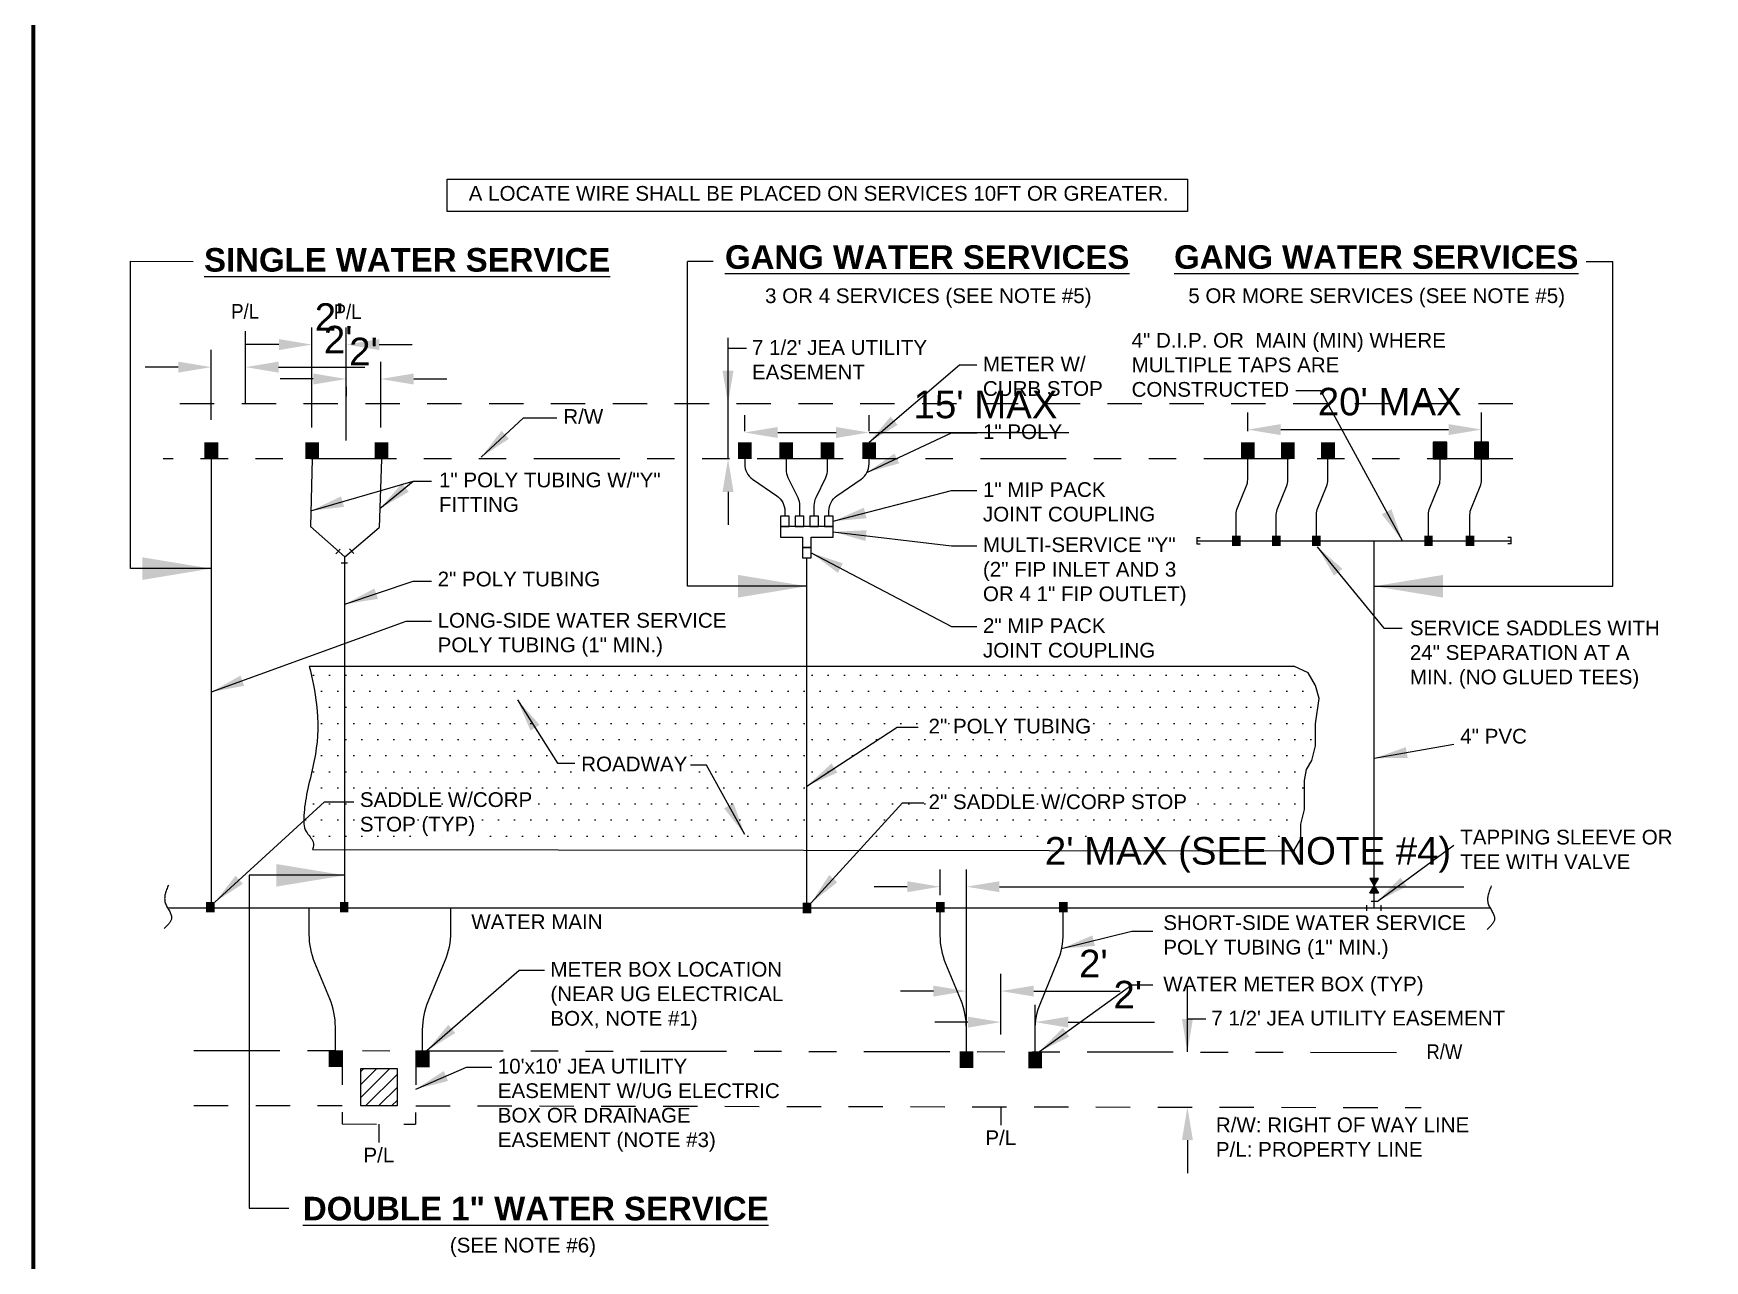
# Paper-space layout 'WS DET' of a CAD drawing. Header units: feet, sheet in inches. Extents: x -12.2 to 22.7, y -7.4 to 15.4.
# Drawn here: x -10.88 to -4.8, y -2.14 to 2.32 of the extents above; entities that cross this region are included whole.
import ezdxf
from ezdxf.enums import TextEntityAlignment as Align

# ---------------------------------------------------------------- set-up
doc = ezdxf.new("R2010")
doc.units = ezdxf.units.FT
doc.header["$MEASUREMENT"] = 0
for name, pattern in [('DASHDOT', [1, 0.5, -0.25, 0, -0.25]), ('DASHED2', [0.375, 0.25, -0.125]), ('PHANTOM2', [1.25, 0.625, -0.125, 0.125, -0.125, 0.125, -0.125])]:
    doc.linetypes.add(name, pattern=pattern)
doc.layers.add('Border', color=118, linetype='Continuous', lineweight=70)
for name, color, linetype in [('DT-1', 1, 'Continuous'), ('DT-2', 2, 'Continuous'), ('DT-3', 3, 'Continuous'), ('DT-4', 4, 'Continuous'), ('DT-HATCH', 251, 'Continuous'), ('DT-TEXT', 2, 'Continuous'), ('TBLK', 7, 'Continuous')]:
    doc.layers.add(name, color=color, linetype=linetype)
doc.styles.add('1L100', font='arial.ttf', dxfattribs={"height": 0.1})
doc.styles.add('ROMANS', font='ROMANS.shx', dxfattribs={"height": 6})
doc.dimstyles.new('JEA1', dxfattribs={"dimtxt": 0.1, "dimasz": 0.12, "dimexe": 0.0625, "dimexo": 0.0625, "dimgap": 0.05, "dimtad": 1, "dimdec": 1, "dimlfac": 3, "dimdsep": 46, "dimtxsty": '1L100', "dimcen": 0.09, "dimclrd": 256, "dimclre": 256, "dimclrt": 256, "dimadec": 0, "dimazin": 0, "dimtfac": 1, "dimtdec": 1, "dimtofl": 0, "dimtmove": 0, "dimatfit": 3, "dimfxl": 1, "dimtolj": 1, "dimtzin": 0, "dimlwd": -1, "dimlwe": -1, "dimarcsym": 0})

# ---------------------------------------------------------------- blocks, each defined once
blk = doc.blocks.new('A$Ca8f96253')
at = {"layer": 'Border'}
blk.add_lwpolyline([(32.8026, 11.2123), (32.8026, -11.2123, -0.414214), (32.6047, -11.4103), (1.4979, -11.4103, -0.414214), (1.3, -11.2123), (1.3, 11.2123, -0.414214), (1.4979, 11.4103), (32.6047, 11.4103, -0.414214)], format="xyb", close=True, dxfattribs=at)
blk = doc.blocks.new('ftgvlv2')
for points in [[(0, 0), (-0.05, 0.029), (-0.05, -0.029)], [(0, 0), (0.05, 0.029), (0.05, -0.029)]]:
    blk.add_hatch(color=256).paths.add_polyline_path(points)
for points in [[(0, 0), (-0.05, 0.029), (-0.05, -0.029)], [(0, 0), (0.05, 0.029), (0.05, -0.029)]]:
    blk.add_lwpolyline(points, close=True)
at = {"flags": 11}
blk.add_attdef('FTGVLV2', text='', height=0.025, dxfattribs=at).set_placement((0, 0.031), align=Align.MIDDLE)
blk.add_attdef('FTGVLV2SZ', text='', height=0.025).set_placement((0, -0.056), align=Align.MIDDLE)
blk = doc.blocks.new('ftgcap')
for p, q in [((0, 0.044), (0.044, 0.044)), ((0, 0.044), (0, -0.044)), ((0, -0.044), (0.044, -0.044))]:
    blk.add_line(p, q)
at = {"flags": 11}
blk.add_attdef('FTGCAP', text='', height=0.025, dxfattribs=at).set_placement((0, 0.031), align=Align.MIDDLE)
blk.add_attdef('FTGCAPSZ', text='', height=0.025).set_placement((0, -0.028), align=Align.MIDDLE)
blk = doc.blocks.new('*D112')
at = {"layer": 'Defpoints', "color": 0, "transparency": 16777216}
for p in [(-9.7387, 1.1902), (-9.8639, 0.8265), (-9.7387, 0.7785)]:
    blk.add_point(p, dxfattribs=at)
at = {"layer": 'DT-TEXT', "transparency": 16777216}
for p, q in [((-9.8639, 0.889), (-9.8639, 1.2527)), ((-9.7387, 0.841), (-9.7387, 1.2527)), ((-9.9839, 1.1902), (-10.1039, 1.1902)), ((-9.6187, 1.1902), (-9.4987, 1.1902))]:
    blk.add_line(p, q, dxfattribs=at)
for points in [[(-9.9839, 1.2102), (-9.9839, 1.1702), (-9.8639, 1.1902)], [(-9.6187, 1.2102), (-9.6187, 1.1702), (-9.7387, 1.1902)]]:
    blk.add_solid(points, dxfattribs=at)
at = {"layer": 'DT-TEXT', "transparency": 16777216, "insert": (-9.8013, 1.2904), "char_height": 0.1, "attachment_point": 5, "style": '1L100'}
blk.add_mtext("\\A1;2'", dxfattribs=at)
blk = doc.blocks.new('*D113')
at = {"layer": 'Defpoints', "color": 0, "transparency": 16777216}
for p in [(-9.7387, 1.0989), (-9.6135, 1.065), (-9.6135, 0.8256)]:
    blk.add_point(p, dxfattribs=at)
at = {"layer": 'DT-TEXT', "transparency": 16777216}
for p, q in [((-9.6135, 0.8881), (-9.6135, 1.1275)), ((-9.8587, 1.065), (-9.9787, 1.065)), ((-9.7387, 1.0364), (-9.7387, 1.0025)), ((-9.4935, 1.065), (-9.3735, 1.065))]:
    blk.add_line(p, q, dxfattribs=at)
for points in [[(-9.8587, 1.085), (-9.8587, 1.045), (-9.7387, 1.065)], [(-9.4935, 1.085), (-9.4935, 1.045), (-9.6135, 1.065)]]:
    blk.add_solid(points, dxfattribs=at)
at = {"layer": 'DT-TEXT', "transparency": 16777216, "insert": (-9.6761, 1.1652), "char_height": 0.1, "attachment_point": 5, "style": '1L100'}
blk.add_mtext("\\A1;2'", dxfattribs=at)
blk = doc.blocks.new('*D114')
at = {"layer": 'Defpoints', "color": 0, "transparency": 16777216}
for p in [(-10.1051, 1.1081), (-10.1051, 1.1079), (-10.2303, 0.8534)]:
    blk.add_point(p, dxfattribs=at)
at = {"layer": 'DT-TEXT', "transparency": 16777216}
for p, q in [((-10.2303, 0.9159), (-10.2303, 1.1706)), ((-10.1051, 1.1704), (-10.1051, 1.1706)), ((-10.3503, 1.1081), (-10.4703, 1.1081)), ((-9.9851, 1.1081), (-9.6713, 1.1081))]:
    blk.add_line(p, q, dxfattribs=at)
for points in [[(-10.3503, 1.1281), (-10.3503, 1.0881), (-10.2303, 1.1081)], [(-9.9851, 1.1281), (-9.9851, 1.0881), (-10.1051, 1.1081)]]:
    blk.add_solid(points, dxfattribs=at)
at = {"layer": 'DT-TEXT', "transparency": 16777216, "insert": (-9.7682, 1.2083), "char_height": 0.1, "attachment_point": 5, "style": '1L100'}
blk.add_mtext("\\A1;2'", dxfattribs=at)
blk = doc.blocks.new('*D115')
at = {"layer": 'Defpoints', "color": 0, "transparency": 16777216}
for p in [(-8.3499, 0.9752), (-8.3499, 0.9752), (-8.3499, 0.7745)]:
    blk.add_point(p, dxfattribs=at)
at = {"layer": 'DT-TEXT', "transparency": 16777216}
for p, q in [((-8.3499, 1.0952), (-8.3499, 1.2152)), ((-8.3499, 0.6545), (-8.3499, 0.5345))]:
    blk.add_line(p, q, dxfattribs=at)
for points in [[(-8.3699, 1.0952), (-8.3299, 1.0952), (-8.3499, 0.9752)], [(-8.3699, 0.6545), (-8.3299, 0.6545), (-8.3499, 0.7745)]]:
    blk.add_solid(points, dxfattribs=at)
blk = doc.blocks.new('*D116')
at = {"layer": 'Defpoints', "color": 0, "transparency": 16777216}
for p in [(-7.8369, 0.8705), (-8.2892, 0.8128), (-7.8369, 0.8128)]:
    blk.add_point(p, dxfattribs=at)
at = {"layer": 'DT-TEXT', "transparency": 16777216}
for p, q in [((-8.2892, 0.8753), (-8.2892, 0.933)), ((-7.8369, 0.8753), (-7.8369, 0.933)), ((-8.1692, 0.8705), (-7.9569, 0.8705)), ((-7.8369, 0.8705), (-7.1094, 0.8705))]:
    blk.add_line(p, q, dxfattribs=at)
for points in [[(-8.1692, 0.8905), (-8.1692, 0.8505), (-8.2892, 0.8705)], [(-7.9569, 0.8905), (-7.9569, 0.8505), (-7.8369, 0.8705)]]:
    blk.add_solid(points, dxfattribs=at)
at = {"layer": 'DT-TEXT', "transparency": 16777216, "insert": (-7.4131, 0.9716), "char_height": 0.1, "attachment_point": 5, "style": '1L100'}
blk.add_mtext("\\A1;15' MAX", dxfattribs=at)
blk = doc.blocks.new('*D117')
at = {"layer": 'Defpoints', "color": 0, "transparency": 16777216}
for p in [(-7.3573, -1.1611), (-7.4826, -1.3802), (-7.3573, -1.3815)]:
    blk.add_point(p, dxfattribs=at)
at = {"layer": 'DT-TEXT', "transparency": 16777216}
for p, q in [((-7.4826, -1.3177), (-7.4826, -1.0986)), ((-7.3573, -1.319), (-7.3573, -1.0986)), ((-7.6026, -1.1611), (-7.7226, -1.1611)), ((-7.2373, -1.1611), (-6.9236, -1.1611))]:
    blk.add_line(p, q, dxfattribs=at)
for points in [[(-7.6026, -1.1411), (-7.6026, -1.1811), (-7.4826, -1.1611)], [(-7.2373, -1.1411), (-7.2373, -1.1811), (-7.3573, -1.1611)]]:
    blk.add_solid(points, dxfattribs=at)
at = {"layer": 'DT-TEXT', "transparency": 16777216, "insert": (-7.0205, -1.0608), "char_height": 0.1, "attachment_point": 5, "style": '1L100'}
blk.add_mtext("\\A1;2'", dxfattribs=at)
blk = doc.blocks.new('*D118')
at = {"layer": 'Defpoints', "color": 0, "transparency": 16777216}
for p in [(-7.2321, -1.274), (-7.3573, -1.3802), (-7.2321, -1.3815)]:
    blk.add_point(p, dxfattribs=at)
at = {"layer": 'DT-TEXT', "transparency": 16777216}
for p, q in [((-7.3573, -1.3177), (-7.3573, -1.2115)), ((-7.2321, -1.319), (-7.2321, -1.2115)), ((-7.4773, -1.274), (-7.5973, -1.274)), ((-7.1121, -1.274), (-6.7984, -1.274))]:
    blk.add_line(p, q, dxfattribs=at)
for points in [[(-7.4773, -1.254), (-7.4773, -1.294), (-7.3573, -1.274)], [(-7.1121, -1.254), (-7.1121, -1.294), (-7.2321, -1.274)]]:
    blk.add_solid(points, dxfattribs=at)
at = {"layer": 'DT-TEXT', "transparency": 16777216, "insert": (-6.8953, -1.1738), "char_height": 0.1, "attachment_point": 5, "style": '1L100'}
blk.add_mtext("\\A1;2'", dxfattribs=at)
blk = doc.blocks.new('*D119')
at = {"layer": 'Defpoints', "color": 0, "transparency": 16777216}
for p in [(-7.4826, -0.7814), (-7.5777, -0.8748), (-7.4826, -1.1611)]:
    blk.add_point(p, dxfattribs=at)
at = {"layer": 'DT-TEXT', "transparency": 16777216}
for p, q in [((-7.5777, -0.8123), (-7.5777, -0.7189)), ((-7.4826, -1.0986), (-7.4826, -0.7189)), ((-7.6977, -0.7814), (-7.8177, -0.7814)), ((-7.3626, -0.7814), (-5.6733, -0.7814))]:
    blk.add_line(p, q, dxfattribs=at)
for points in [[(-7.6977, -0.7614), (-7.6977, -0.8014), (-7.5777, -0.7814)], [(-7.3626, -0.7614), (-7.3626, -0.8014), (-7.4826, -0.7814)]]:
    blk.add_solid(points, dxfattribs=at)
at = {"layer": 'DT-TEXT', "transparency": 16777216, "insert": (-6.458, -0.6659), "char_height": 0.1, "attachment_point": 5, "style": '1L100'}
blk.add_mtext("\\A1;2' MAX (SEE NOTE #4)", dxfattribs=at)
blk = doc.blocks.new('*D120')
at = {"layer": 'Defpoints', "color": 0, "transparency": 16777216}
for p in [(-6.6785, -1.3826), (-6.6785, -1.3826), (-6.6785, -1.5832)]:
    blk.add_point(p, dxfattribs=at)
at = {"layer": 'DT-TEXT', "transparency": 16777216}
for p, q in [((-6.6785, -1.2626), (-6.6785, -1.1426)), ((-6.6785, -1.7032), (-6.6785, -1.8232))]:
    blk.add_line(p, q, dxfattribs=at)
for points in [[(-6.6985, -1.2626), (-6.6585, -1.2626), (-6.6785, -1.3826)], [(-6.6985, -1.7032), (-6.6585, -1.7032), (-6.6785, -1.5832)]]:
    blk.add_solid(points, dxfattribs=at)
blk = doc.blocks.new('*D121')
at = {"layer": 'Defpoints', "color": 0, "transparency": 16777216}
for p in [(-5.6086, 0.881), (-6.4591, 0.8128), (-5.6086, 0.7745)]:
    blk.add_point(p, dxfattribs=at)
at = {"layer": 'DT-TEXT', "transparency": 16777216}
for p, q in [((-6.4591, 0.8753), (-6.4591, 0.9435)), ((-5.6086, 0.837), (-5.6086, 0.9435)), ((-6.3391, 0.881), (-5.7286, 0.881))]:
    blk.add_line(p, q, dxfattribs=at)
for points in [[(-6.3391, 0.901), (-6.3391, 0.861), (-6.4591, 0.881)], [(-5.7286, 0.901), (-5.7286, 0.861), (-5.6086, 0.881)]]:
    blk.add_solid(points, dxfattribs=at)
at = {"layer": 'DT-TEXT', "transparency": 16777216, "insert": (-5.9424, 0.9821), "char_height": 0.1, "attachment_point": 5, "style": '1L100'}
blk.add_mtext("\\A1;20' MAX", dxfattribs=at)

psp = doc.layouts.new('WS DET')

# ---------------------------------------------------------------- hatches: boundary and pattern name
at = {"layer": 'DT-1'}
h = psp.add_hatch(dxfattribs=at)
h.set_pattern_fill('ANSI31', color=256, scale=0.26754, style=0)
h.set_pattern_definition([(45, (10.245964, 10.29592), (-0.023647404, 0.023647404), [])])
h.paths.add_polyline_path([(-9.55289, -1.44415), (-9.68694, -1.44415), (-9.68694, -1.57764), (-9.55289, -1.57764)])
at = {"layer": 'DT-4'}
for points in [[(-10.20473, 0.77393), (-10.20473, 0.8345), (-10.25465, 0.8345), (-10.25465, 0.77393)], [(-9.83763, 0.77452), (-9.83763, 0.8351), (-9.88755, 0.8351), (-9.88755, 0.77452)], [(-9.58558, 0.77393), (-9.58558, 0.8345), (-9.6355, 0.8345), (-9.6355, 0.77393)], [(-6.43416, 0.77452), (-6.43416, 0.8351), (-6.48408, 0.8351), (-6.48408, 0.77452)], [(-6.28816, 0.77452), (-6.28816, 0.8351), (-6.33808, 0.8351), (-6.33808, 0.77452)], [(-6.14215, 0.77452), (-6.14215, 0.8351), (-6.19207, 0.8351), (-6.19207, 0.77452)], [(-5.73445, 0.77452), (-5.73445, 0.8351), (-5.78437, 0.8351), (-5.78437, 0.77452)], [(-5.58364, 0.77452), (-5.58364, 0.8351), (-5.63356, 0.8351), (-5.63356, 0.77452)], [(-6.48533, 0.45752), (-6.48533, 0.49568), (-6.51678, 0.49568), (-6.51678, 0.45752)], [(-6.33933, 0.45752), (-6.33933, 0.49568), (-6.37078, 0.49568), (-6.37078, 0.45752)], [(-6.19332, 0.45752), (-6.19332, 0.49568), (-6.22477, 0.49568), (-6.22477, 0.45752)], [(-5.78563, 0.45752), (-5.78563, 0.49568), (-5.81707, 0.49568), (-5.81707, 0.45752)], [(-5.63482, 0.45752), (-5.63482, 0.49568), (-5.66626, 0.49568), (-5.66626, 0.45752)], [(-10.21737, -0.8748), (-10.21737, -0.83664), (-10.24882, -0.83664), (-10.24882, -0.8748)], [(-9.73077, -0.8748), (-9.73077, -0.83664), (-9.76222, -0.83664), (-9.76222, -0.8748)], [(-7.56194, -0.8748), (-7.56194, -0.83664), (-7.59339, -0.83664), (-7.59339, -0.8748)], [(-7.11449, -0.8748), (-7.11449, -0.83664), (-7.14594, -0.83664), (-7.14594, -0.8748)], [(-9.75341, -1.43718), (-9.75341, -1.37661), (-9.80333, -1.37661), (-9.80333, -1.43718)], [(-9.43595, -1.43798), (-9.43595, -1.3774), (-9.48587, -1.3774), (-9.48587, -1.43798)], [(-7.45762, -1.44081), (-7.45762, -1.38024), (-7.50753, -1.38024), (-7.50753, -1.44081)], [(-7.20775, -1.44152), (-7.20775, -1.38095), (-7.25767, -1.38095), (-7.25767, -1.44152)]]:
    psp.add_hatch(color=256, dxfattribs=at).paths.add_polyline_path(points)
at = {"layer": 'DT-HATCH'}
h = psp.add_hatch(dxfattribs=at)
h.set_pattern_fill('DOTS', color=256, scale=0.936389, style=0)
h.set_pattern_definition([(0, (-10.91134, -107.579835), (0.02926217, 0.058524338), [0, -0.058524338])])
h.paths.add_polyline_path([(-6.93234, 0.02075), (-8.46212, 0.02075), (-8.46042, 0.01533), (-8.46365, 0.00144), (-8.46047, -0.01156), (-8.46452, -0.02453), (-8.46187, -0.03979), (-8.46486, -0.05102), (-8.46008, -0.06485), (-8.46281, -0.07991), (-8.46161, -0.09321), (-8.46242, -0.10714), (-8.46168, -0.12011), (-8.46349, -0.1329), (-8.46134, -0.14662), (-8.46288, -0.16035), (-8.46065, -0.17276), (-8.46407, -0.186), (-8.46149, -0.20044), (-8.46475, -0.21215), (-8.46085, -0.22664), (-8.46301, -0.24073), (-8.4606, -0.25322), (-8.46332, -0.26726), (-8.46095, -0.28041), (-8.46262, -0.2948), (-8.46128, -0.30757), (-8.46395, -0.3203), (-8.46079, -0.33393), (-8.4635, -0.34759), (-8.45979, -0.35976), (-8.46322, -0.37471), (-8.46173, -0.38854), (-8.4639, -0.40086), (-8.46139, -0.41503), (-8.46476, -0.42684), (-8.46069, -0.44117), (-8.46276, -0.45567), (-8.46146, -0.46878), (-8.46358, -0.48169), (-8.46026, -0.49442), (-8.46265, -0.50946), (-8.46034, -0.52133), (-8.46304, -0.5359), (-8.46036, -0.54819), (-8.46291, -0.56287), (-8.46018, -0.57485), (-8.46386, -0.58876), (-8.45959, -0.60109), (-8.46479, -0.61467), (-8.46073, -0.62907), (-8.46371, -0.64258), (-8.46218, -0.64812), (-6.93234, -0.65015)])
h.paths.add_polyline_path([(-8.46079, -0.33393), (-8.46395, -0.3203), (-8.46128, -0.30757), (-8.46262, -0.2948), (-8.46095, -0.28041), (-8.46332, -0.26726), (-8.4606, -0.25322), (-8.46301, -0.24073), (-8.46085, -0.22664), (-8.46475, -0.21215), (-8.46149, -0.20044), (-8.46407, -0.186), (-8.46065, -0.17276), (-8.46288, -0.16035), (-8.46134, -0.14662), (-8.46349, -0.1329), (-8.46168, -0.12011), (-8.46242, -0.10714), (-8.46161, -0.09321), (-8.46281, -0.07991), (-8.46008, -0.06485), (-8.46486, -0.05102), (-8.46187, -0.03979), (-8.46452, -0.02453), (-8.46047, -0.01156), (-8.46365, 0.00144), (-8.46042, 0.01533), (-8.46212, 0.02075), (-9.74531, 0.02075), (-9.74361, 0.01533), (-9.74684, 0.00144), (-9.74366, -0.01156), (-9.74771, -0.02453), (-9.74506, -0.03979), (-9.74805, -0.05102), (-9.74327, -0.06485), (-9.746, -0.07991), (-9.7448, -0.09321), (-9.74561, -0.10714), (-9.74487, -0.12011), (-9.74668, -0.1329), (-9.74453, -0.14662), (-9.74607, -0.16035), (-9.74384, -0.17276), (-9.74726, -0.186), (-9.74468, -0.20044), (-9.74794, -0.21215), (-9.74404, -0.22664), (-9.7462, -0.24073), (-9.74379, -0.25322), (-9.74651, -0.26726), (-9.74414, -0.28041), (-9.74581, -0.2948), (-9.74447, -0.30757), (-9.74714, -0.3203), (-9.74398, -0.33393), (-9.74669, -0.34759), (-9.74298, -0.35976), (-9.74641, -0.37471), (-9.74492, -0.38854), (-9.74709, -0.40086), (-9.74458, -0.41503), (-9.74795, -0.42684), (-9.74388, -0.44117), (-9.74595, -0.45567), (-9.74465, -0.46878), (-9.74677, -0.48169), (-9.74345, -0.49442), (-9.74584, -0.50946), (-9.74353, -0.52133), (-9.74623, -0.5359), (-9.74355, -0.54819), (-9.7461, -0.56287), (-9.74337, -0.57485), (-9.74705, -0.58876), (-9.74278, -0.60109), (-9.74798, -0.61467), (-9.74392, -0.62907), (-9.7469, -0.64258), (-9.74584, -0.64642), (-8.46218, -0.64812), (-8.46371, -0.64258), (-8.46073, -0.62907), (-8.46479, -0.61467), (-8.45959, -0.60109), (-8.46386, -0.58876), (-8.46018, -0.57485), (-8.46291, -0.56287), (-8.46036, -0.54819), (-8.46304, -0.5359), (-8.46034, -0.52133), (-8.46265, -0.50946), (-8.46026, -0.49442), (-8.46358, -0.48169), (-8.46146, -0.46878), (-8.46276, -0.45567), (-8.46069, -0.44117), (-8.46476, -0.42684), (-8.46139, -0.41503), (-8.4639, -0.40086), (-8.46173, -0.38854), (-8.46322, -0.37471), (-8.45979, -0.35976), (-8.4635, -0.34759)])
edge = h.paths.add_edge_path()
edge.add_line((-9.74398, -0.33393), (-9.74714, -0.3203))
edge.add_line((-9.74714, -0.3203), (-9.74447, -0.30757))
edge.add_line((-9.74447, -0.30757), (-9.74581, -0.2948))
edge.add_line((-9.74581, -0.2948), (-9.74414, -0.28041))
edge.add_line((-9.74414, -0.28041), (-9.74651, -0.26726))
edge.add_line((-9.74651, -0.26726), (-9.74379, -0.25322))
edge.add_line((-9.74379, -0.25322), (-9.7462, -0.24073))
edge.add_line((-9.7462, -0.24073), (-9.74404, -0.22664))
edge.add_line((-9.74404, -0.22664), (-9.74794, -0.21215))
edge.add_line((-9.74794, -0.21215), (-9.74468, -0.20044))
edge.add_line((-9.74468, -0.20044), (-9.74726, -0.186))
edge.add_line((-9.74726, -0.186), (-9.74384, -0.17276))
edge.add_line((-9.74384, -0.17276), (-9.74607, -0.16035))
edge.add_line((-9.74607, -0.16035), (-9.74453, -0.14662))
edge.add_line((-9.74453, -0.14662), (-9.74668, -0.1329))
edge.add_line((-9.74668, -0.1329), (-9.74487, -0.12011))
edge.add_line((-9.74487, -0.12011), (-9.74561, -0.10714))
edge.add_line((-9.74561, -0.10714), (-9.7448, -0.09321))
edge.add_line((-9.7448, -0.09321), (-9.746, -0.07991))
edge.add_line((-9.746, -0.07991), (-9.74327, -0.06485))
edge.add_line((-9.74327, -0.06485), (-9.74805, -0.05102))
edge.add_line((-9.74805, -0.05102), (-9.74506, -0.03979))
edge.add_line((-9.74506, -0.03979), (-9.74771, -0.02453))
edge.add_line((-9.74771, -0.02453), (-9.74366, -0.01156))
edge.add_line((-9.74366, -0.01156), (-9.74684, 0.00144))
edge.add_line((-9.74684, 0.00144), (-9.74361, 0.01533))
edge.add_line((-9.74361, 0.01533), (-9.74531, 0.02075))
edge.add_line((-9.74531, 0.02075), (-9.8733, 0.02075))
edge.add_spline(control_points=[(-9.8733, 0.02075), (-9.86281, -0.02569), (-9.83904, -0.13092), (-9.84238, -0.3026), (-9.8848, -0.43358), (-9.89411, -0.52734), (-9.89484, -0.57985), (-9.85491, -0.61218), (-9.85827, -0.63665), (-9.86109, -0.64626)], knot_values=[0, 0, 0, 0, 0.2664836, 0.603808, 0.9483577, 1.0271756, 1.1380886, 1.2229359, 1.2762136, 1.2762136, 1.2762136, 1.2762136], degree=3, periodic=0)
edge.add_line((-9.86109, -0.64626), (-9.74584, -0.64642))
edge.add_line((-9.74584, -0.64642), (-9.7469, -0.64258))
edge.add_line((-9.7469, -0.64258), (-9.74392, -0.62907))
edge.add_line((-9.74392, -0.62907), (-9.74798, -0.61467))
edge.add_line((-9.74798, -0.61467), (-9.74278, -0.60109))
edge.add_line((-9.74278, -0.60109), (-9.74705, -0.58876))
edge.add_line((-9.74705, -0.58876), (-9.74337, -0.57485))
edge.add_line((-9.74337, -0.57485), (-9.7461, -0.56287))
edge.add_line((-9.7461, -0.56287), (-9.74355, -0.54819))
edge.add_line((-9.74355, -0.54819), (-9.74623, -0.5359))
edge.add_line((-9.74623, -0.5359), (-9.74353, -0.52133))
edge.add_line((-9.74353, -0.52133), (-9.74584, -0.50946))
edge.add_line((-9.74584, -0.50946), (-9.74345, -0.49442))
edge.add_line((-9.74345, -0.49442), (-9.74677, -0.48169))
edge.add_line((-9.74677, -0.48169), (-9.74465, -0.46878))
edge.add_line((-9.74465, -0.46878), (-9.74595, -0.45567))
edge.add_line((-9.74595, -0.45567), (-9.74388, -0.44117))
edge.add_line((-9.74388, -0.44117), (-9.74795, -0.42684))
edge.add_line((-9.74795, -0.42684), (-9.74458, -0.41503))
edge.add_line((-9.74458, -0.41503), (-9.74709, -0.40086))
edge.add_line((-9.74709, -0.40086), (-9.74492, -0.38854))
edge.add_line((-9.74492, -0.38854), (-9.74641, -0.37471))
edge.add_line((-9.74641, -0.37471), (-9.74298, -0.35976))
edge.add_line((-9.74298, -0.35976), (-9.74669, -0.34759))
edge.add_line((-9.74669, -0.34759), (-9.74398, -0.33393))
h.paths.add_polyline_path([(-6.21253, -0.2691), (-6.21253, -0.24258), (-6.21253, -0.18954), (-6.19926, -0.09671), (-6.21253, -0.0503), (-6.23907, -0.00388), (-6.29187, 0.02075), (-6.93234, 0.02075), (-6.93234, -0.65015), (-6.29187, -0.65101), (-6.2656, -0.60725), (-6.2656, -0.55421), (-6.25233, -0.50117), (-6.25233, -0.45475), (-6.25233, -0.39508), (-6.2457, -0.3553), (-6.2258, -0.32214)])

# ---------------------------------------------------------------- linework, layer by layer
at = {"layer": 'DT-1'}
psp.add_lwpolyline([(-9.68694, -1.57764), (-9.55289, -1.57764), (-9.55289, -1.44415), (-9.68694, -1.44415)], close=True, dxfattribs=at)
at = {"layer": 'DT-2', "linetype": 'Continuous'}
for p, q in [((-10.5236, 1.49305), (-10.29545, 1.49249)), ((-8.40351, 1.49288), (-8.49679, 1.49259)), ((-5.22823, 1.49288), (-5.13125, 1.49259)), ((-10.09174, -1.95007), (-9.94717, -1.95007))]:
    psp.add_line(p, q, dxfattribs=at)
at = {"layer": 'DT-2', "linetype": 'PHANTOM2', "ltscale": 0.5}
for p, q in [((-10.10506, 0.97518), (-10.10506, 1.23862)), ((-9.7387, 0.97518), (-9.7387, 1.23862)), ((-9.7387, 0.97518), (-9.7387, 1.09888)), ((-9.7387, 0.97518), (-9.7387, 1.09888)), ((-5.49404, 0.77452), (-10.40546, 0.77452)), ((-10.29283, -1.37663), (-5.82772, -1.38399))]:
    psp.add_line(p, q, dxfattribs=at)
at = {"layer": 'DT-2', "linetype": 'DASHDOT'}
for p, q in [((-8.34985, 0.97518), (-8.34985, 1.17583)), ((-8.28297, 1.17583), (-8.34985, 1.17583)), ((-8.34985, 0.77452), (-8.34985, 0.97518)), ((-6.61166, -1.26316), (-6.67854, -1.26316))]:
    psp.add_line(p, q, dxfattribs=at)
at = {"layer": 'DT-2', "linetype": 'DASHED2', "ltscale": 0.5}
for p, q in [((-5.49404, 0.97518), (-10.40546, 0.97518)), ((-9.75341, -1.37685), (-9.75396, -1.64439)), ((-9.48587, -1.3774), (-9.48642, -1.64494)), ((-10.29324, -1.57728), (-9.75382, -1.5775)), ((-9.48628, -1.57806), (-5.82814, -1.58465)), ((-7.35734, -1.58134), (-7.35748, -1.64823)), ((-9.75396, -1.64439), (-9.48642, -1.64494)), ((-9.62019, -1.64466), (-9.62033, -1.71155))]:
    psp.add_line(p, q, dxfattribs=at)
at = {"layer": 'DT-3', "linetype": 'Continuous'}
for p, q in [((-9.8733, 0.02075), (-6.29187, 0.02075)), ((-6.23907, -0.00388), (-6.29187, 0.02075)), ((-6.21253, -0.0503), (-6.23907, -0.00388)), ((-6.19926, -0.09671), (-6.21253, -0.0503)), ((-6.21253, -0.18954), (-6.19926, -0.09671)), ((-6.21253, -0.24258), (-6.21253, -0.18954)), ((-6.21253, -0.2691), (-6.21253, -0.24258)), ((-6.2258, -0.32214), (-6.21253, -0.2691)), ((-6.25233, -0.39508), (-6.2457, -0.3553)), ((-6.2457, -0.3553), (-6.2258, -0.32214)), ((-6.25233, -0.45475), (-6.25233, -0.39508)), ((-6.25233, -0.50117), (-6.25233, -0.45475)), ((-6.2656, -0.55421), (-6.25233, -0.50117)), ((-6.29187, -0.65101), (-6.2656, -0.60725)), ((-6.2656, -0.60725), (-6.2656, -0.55421)), ((-9.86109, -0.64626), (-6.28782, -0.65101))]:
    psp.add_line(p, q, dxfattribs=at)
psp.add_open_spline([(-9.8733, 0.02075), (-9.86281, -0.02569), (-9.83904, -0.13092), (-9.84238, -0.3026), (-9.8848, -0.43358), (-9.89411, -0.52734), (-9.89484, -0.57985), (-9.85491, -0.61218), (-9.85827, -0.63665), (-9.86109, -0.64626)], degree=3, knots=[0, 0, 0, 0, 0.2664836, 0.603808, 0.9483577, 1.0271756, 1.1380886, 1.2229359, 1.2762136, 1.2762136, 1.2762136, 1.2762136], dxfattribs=at)
at = {"layer": 'DT-4'}
for p, q in [((-10.22969, -0.85872), (-10.22969, 0.77393)), ((-9.86259, 0.77452), (-9.86922, 0.52803)), ((-9.61054, 0.77393), (-9.61886, 0.52538)), ((-9.74353, 0.41796), (-9.86922, 0.52803)), ((-9.74353, 0.41796), (-9.61886, 0.52538)), ((-9.76094, 0.44661), (-9.77682, 0.42923)), ((-9.727, 0.44706), (-9.7109, 0.42988)), ((-6.64366, 0.47677), (-6.49684, 0.47677)), ((-6.49684, 0.47677), (-6.35003, 0.47677)), ((-6.35003, 0.47677), (-6.20322, 0.47677)), ((-6.20322, 0.47677), (-5.99865, 0.47677)), ((-5.99865, 0.47677), (-5.79408, 0.47677)), ((-5.99865, -0.85888), (-5.99865, 0.47677)), ((-5.79408, 0.47677), (-5.64726, 0.47677)), ((-5.64726, 0.47677), (-5.50045, 0.47677)), ((-9.73424, 0.395), (-9.75778, 0.39495)), ((-9.74353, -0.85477), (-9.74353, 0.41796)), ((-8.06303, -0.85872), (-8.06303, 0.41401)), ((-6.02525, -0.86934), (-6.02525, -0.84814)), ((-5.98856, -0.83547), (-6.00976, -0.83547)), ((-5.97404, -0.86934), (-5.97404, -0.84814)), ((-10.38871, -0.85872), (-5.57728, -0.85872))]:
    psp.add_line(p, q, dxfattribs=at)
at = {"layer": 'DT-4', "flags": 128}
for points, const_width in [([(-8.28921, 0.8351), (-8.28921, 0.77452)], 0.04992), ([(-8.13843, 0.8351), (-8.13843, 0.77452)], 0.04992), ([(-7.98764, 0.8351), (-7.98764, 0.77452)], 0.04992), ([(-7.83686, 0.8351), (-7.83686, 0.77452)], 0.04992), ([(-8.06303, -0.83964), (-8.06303, -0.8778)], 0.03146)]:
    psp.add_lwpolyline(points, dxfattribs=dict(at, const_width=const_width))
for points in [[(-8.28921, 0.77452), (-8.28921, 0.75609, 0.2463137), (-8.26036, 0.70107), (-8.17215, 0.64011, -0.2463137), (-8.1433, 0.58509), (-8.1433, 0.56666)], [(-8.13843, 0.77452), (-8.13843, 0.7363, 0.1128174), (-8.13179, 0.70725), (-8.09643, 0.63393, -0.1128174), (-8.08979, 0.60488), (-8.08979, 0.56666)], [(-8.03628, 0.56666), (-8.03628, 0.60488, -0.1128174), (-8.02964, 0.63393), (-7.99428, 0.70725, 0.1128174), (-7.98764, 0.7363), (-7.98764, 0.77452)], [(-7.98277, 0.56666), (-7.98277, 0.58509, -0.2463137), (-7.95392, 0.64011), (-7.86571, 0.70107, 0.2463137), (-7.83686, 0.75609), (-7.83686, 0.77452)], [(-6.50106, 0.49568), (-6.50106, 0.57118, -0.0984914), (-6.49597, 0.59677), (-6.46421, 0.67343, 0.0984914), (-6.45912, 0.69903), (-6.45912, 0.77452)], [(-6.35505, 0.49568), (-6.35505, 0.57118, -0.0984914), (-6.34996, 0.59677), (-6.31821, 0.67343, 0.0984914), (-6.31312, 0.69903), (-6.31312, 0.77452)], [(-6.20905, 0.49568), (-6.20905, 0.57118, -0.0984914), (-6.20396, 0.59677), (-6.1722, 0.67343, 0.0984914), (-6.16711, 0.69903), (-6.16711, 0.77452)], [(-5.80135, 0.49568), (-5.80135, 0.57118, -0.0984914), (-5.79626, 0.59677), (-5.76451, 0.67343, 0.0984914), (-5.75941, 0.69903), (-5.75941, 0.77452)], [(-5.65054, 0.49568), (-5.65054, 0.57118, -0.0984914), (-5.64545, 0.59677), (-5.6137, 0.67343, 0.0984914), (-5.6086, 0.69903), (-5.6086, 0.77452)], [(-9.77837, -1.37661), (-9.77837, -1.29167, 0.0984914), (-9.79873, -1.18928), (-9.8531, -1.05804, -0.0984914), (-9.87346, -0.95565), (-9.87346, -0.85865)], [(-9.46091, -1.3774), (-9.46091, -1.30139, -0.0984914), (-9.44054, -1.199), (-9.37878, -1.04989, 0.0984914), (-9.35841, -0.94751), (-9.35841, -0.85874)], [(-7.48257, -1.38024), (-7.48257, -1.2953, 0.0984914), (-7.50294, -1.19292), (-7.5573, -1.06167, -0.0984914), (-7.57767, -0.95929), (-7.57767, -0.8748)], [(-7.23271, -1.38095), (-7.23271, -1.30493, -0.0984914), (-7.21234, -1.20255), (-7.15058, -1.05343, 0.0984914), (-7.13021, -0.95105), (-7.13021, -0.8748)]]:
    psp.add_lwpolyline(points, format="xyb", dxfattribs=at)
at = {"layer": 'DT-4'}
for points in [[(-8.12757, 0.52849), (-8.12757, 0.56666), (-8.15902, 0.56666), (-8.15902, 0.52849)], [(-8.07406, 0.52849), (-8.07406, 0.56666), (-8.10551, 0.56666), (-8.10551, 0.52849)], [(-8.02056, 0.52849), (-8.02056, 0.56666), (-8.052, 0.56666), (-8.052, 0.52849)], [(-7.96705, 0.52849), (-7.96705, 0.56666), (-7.9985, 0.56666), (-7.9985, 0.52849)], [(-8.04731, 0.41401), (-8.04731, 0.45217), (-8.07876, 0.45217), (-8.07876, 0.41401)]]:
    psp.add_lwpolyline(points, close=True, dxfattribs=at)
at = {"layer": 'DT-4', "flags": 128}
psp.add_lwpolyline([(-8.15902, 0.52849), (-8.15902, 0.49033), (-8.07876, 0.49033), (-8.07876, 0.45217), (-8.04731, 0.45217), (-8.04731, 0.49033), (-7.96705, 0.49033), (-7.96705, 0.52849)], close=True, dxfattribs=at)
at = {"layer": 'DT-4', "linetype": 'DASHDOT'}
for points in [[(-10.38612, -0.77537), (-10.39498, -0.79725), (-10.41179, -0.83878), (-10.35861, -0.8925), (-10.38801, -0.92096), (-10.40105, -0.93358)], [(-5.57289, -0.77859), (-5.58175, -0.80047), (-5.59856, -0.842), (-5.54538, -0.89572), (-5.57478, -0.92418), (-5.58782, -0.9368)]]:
    psp.add_open_spline(points, degree=3, knots=[0, 0, 0, 0, 0.06588758, 0.12506941, 0.17227469, 0.17227469, 0.17227469, 0.17227469], dxfattribs=at)
at = {"layer": 'DT-HATCH'}
for points in [[(-5.73445, 0.77452), (-5.73445, 0.8351), (-5.78437, 0.8351), (-5.78437, 0.77452)], [(-5.58364, 0.77452), (-5.58364, 0.8351), (-5.63356, 0.8351), (-5.63356, 0.77452)]]:
    psp.add_lwpolyline(points, close=True, dxfattribs=at)
at = {"layer": 'DT-TEXT'}
psp.add_line((-6.67854, -1.38259), (-6.67854, -1.26316), dxfattribs=at)
psp.add_lwpolyline([(-9.3717, 1.6744), (-9.3717, 1.79228), (-6.67778, 1.79228), (-6.67778, 1.6744)], close=True, dxfattribs=at)

# ---------------------------------------------------------------- block references
at = {"layer": 'DT-4', "xscale": 0.2675398317437615, "yscale": 0.2675398317437615, "zscale": 0.2675398317437615}
psp.add_blockref('ftgcap', (-6.64366, 0.47677), dxfattribs=at)
at = {"layer": 'DT-4'}
for name, p, xscale, yscale, zscale, rotation in [('ftgcap', (-5.50045, 0.47677), 0.2675398317437615, 0.2675398317437615, 0.2675398317437615, 180), ('ftgvlv2', (-5.99896, -0.77831), 0.5350796634875231, 0.5350796634875231, 0.5350796634875231, 270)]:
    psp.add_blockref(name, p, dxfattribs=dict(at, xscale=xscale, yscale=yscale, zscale=zscale, rotation=rotation))
at = {"layer": 'TBLK'}
psp.add_blockref('A$Ca8f96253', (-12.17702, 4.00045), dxfattribs=at)

# ---------------------------------------------------------------- texts
at = {"layer": 'DT-TEXT', "style": '1L100', "width": 0.9}
for s, p in [('P/L', (-10.15727, 1.28413)), ('P/L', (-9.78442, 1.28316)), ('R/W', (-5.80892, -1.40803))]:
    psp.add_text(s, height=0.053508, dxfattribs=at).set_placement(p)
at = {"layer": 'DT-TEXT', "style": '1L100'}
for s, p in [('3 OR 4 SERVICES (SEE NOTE #5)', (-8.21519, 1.34105)), ('5 OR MORE SERVICES (SEE NOTE #5)', (-6.67526, 1.34122)), ('R/W', (-8.94919, 0.90195)), ('ROADWAY', (-8.88404, -0.36198)), ('(SEE NOTE #6)', (-9.36196, -2.11178))]:
    psp.add_text(s, height=0.053508, dxfattribs=at).set_placement(p)
for p in [(-7.35748, -1.69304), (-9.62033, -1.75636)]:
    psp.add_text('P/L', height=0.053508, dxfattribs=at).set_placement(p, align=Align.MIDDLE)
at = {"layer": 'DT-TEXT'}
for s, insert, char_height, width, attachment_point, style in [('A LOCATE WIRE SHALL BE PLACED ON SERVICES 10FT OR GREATER.', (-9.29335, 1.76685), 0.053508, 2.7399131, 1, '1L100'), ('{\\fArial|b1|i0|c0|p34;\\LSINGLE WATER SERVICE}', (-10.25621, 1.54123), 0.0857783, 2.8248648, 1, 'ROMANS'), ('{\\fArial|b1|i0|c0|p34;\\LGANG WATER SERVICES}', (-8.36091, 1.55137), 0.0857783, 2.8248648, 1, 'ROMANS'), ('{\\fArial|b1|i0|c0|p34;\\LGANG WATER SERVICES}', (-6.72697, 1.55154), 0.0857783, 2.8248648, 1, 'ROMANS'), ('4" D.I.P. OR  MAIN (MIN) WHERE\\PMULTIPLE TAPS ARE\\PCONSTRUCTED', (-6.88157, 1.23241), 0.053508, 1.4067313, 1, '1L100'), ("7 1/2' JEA UTILITY EASEMENT", (-8.26286, 1.2063), 0.053508, 0.8226211, 1, '1L100'), ('METER W/\\PCURB STOP', (-7.42245, 1.14641), 0.053508, 1.4067313, 1, '1L100'), ('1" POLY', (-7.42245, 0.89997), 0.053508, 1.4067313, 1, '1L100'), ('1" POLY TUBING W/"Y" \\PFITTING ', (-9.40142, 0.7246), 0.053508, 1.4067313, 1, '1L100'), ('1" MIP PACK\\PJOINT COUPLING', (-7.42245, 0.68959), 0.053508, 1.4067313, 1, '1L100'), ('MULTI-SERVICE "Y"\\P(2" FIP INLET AND 3\\POR 4 1" FIP OUTLET)', (-7.42245, 0.48894), 0.053508, 1.4067313, 1, '1L100'), ('\\A1;2" POLY TUBING', (-9.40637, 0.36425), 0.053508, 1.4067313, 1, '1L100'), ('LONG-SIDE WATER SERVICE\\PPOLY TUBING (1" MIN.)', (-9.40637, 0.21408), 0.053508, 1.4067313, 1, '1L100'), ('2" MIP PACK\\PJOINT COUPLING', (-7.42245, 0.19464), 0.053508, 1.4067313, 1, '1L100'), ('SERVICE SADDLES WITH\\P24" SEPARATION AT A\\PMIN. (NO GLUED TEES)', (-5.86928, 0.1863), 0.053508, 1.4067313, 1, '1L100'), ('2" POLY TUBING', (-7.62035, -0.17073), 0.053508, 1.4067313, 1, '1L100'), ('\\P4" PVC ', (-5.68591, -0.118), 0.053508, 1.3065503, 1, '1L100'), ('SADDLE W/CORP\\PSTOP (TYP)', (-9.68932, -0.43796), 0.053508, 1.4067313, 1, '1L100'), ('2" SADDLE W/CORP STOP', (-7.62035, -0.4458), 0.053508, 1.4067313, 1, '1L100'), ('\\PTAPPING SLEEVE OR TEE WITH VALVE', (-5.68591, -0.48512), 0.053508, 0.839762, 1, '1L100'), ('WATER MAIN', (-9.28386, -0.88227), 0.053508, 1.4067313, 1, '1L100'), ('SHORT-SIDE WATER SERVICE\\PPOLY TUBING (1" MIN.)', (-6.76624, -0.88532), 0.053508, 1.4067313, 1, '1L100'), ('METER BOX LOCATION\\P(NEAR UG ELECTRICAL\\PBOX, NOTE #1)', (-8.99601, -1.05499), 0.053508, 1.4067313, 1, '1L100'), ('WATER METER BOX (TYP)', (-6.76624, -1.10858), 0.053508, 1.4067313, 1, '1L100'), ("7 1/2' JEA UTILITY EASEMENT", (-6.59155, -1.2327), 0.053508, 1.4836643, 1, '1L100'), ("10'x10' JEA UTILITY\\PEASEMENT W/UG ELECTRIC\\PBOX OR DRAINAGE\\PEASEMENT (NOTE #3)", (-9.18749, -1.40732), 0.053508, 1.4067313, 1, '1L100'), ('R/W: RIGHT OF WAY LINE\\PP/L: PROPERTY LINE', (-6.57488, -1.62076), 0.053508, 1.4067313, 1, '1L100'), ('{\\fArial|b1|i0|c0|p34;\\LDOUBLE 1" WATER SERVICE}', (-9.04934, -1.95264), 0.0857783, 2.8248648, 5, 'ROMANS')]:
    psp.add_mtext(s, dxfattribs=dict(at, insert=insert, char_height=char_height, width=width, attachment_point=attachment_point, style=style))

# ---------------------------------------------------------------- dimensions: what is measured, and where the dimension line sits
for base, p1, p2, text, picture, middle in [((-9.7387, 1.19022), (-9.86391, 0.82647), (-9.7387, 0.77846), "2'", '*D112', (-9.8013, 1.19022)), ((-9.61348, 1.06495), (-9.7387, 1.09888), (-9.61348, 0.82561), "2'", '*D113', (-9.67609, 1.06495)), ((-5.6086, 0.88104), (-6.45912, 0.81284), (-5.6086, 0.77452), "20' MAX", '*D121', (-5.94238, 0.88104))]:
    dim = psp.add_linear_dim(base=base, p1=p1, p2=p2, text=text, dimstyle='JEA1', override={"dimpost": "'"}, dxfattribs=at)
    dim.commit()
    dim.dimension.update_dxf_attribs({"geometry": picture, "text_midpoint": middle, "dimtype": 160})
for base, p1, p2, text, picture, middle in [((-10.10506, 1.10806), (-10.23027, 0.85344), (-10.10506, 1.1079), "2'", '*D114', (-9.76819, 1.20826)), ((-7.83686, 0.87054), (-8.28921, 0.81284), (-7.83686, 0.81284), "15' MAX", '*D116', (-7.4131, 0.9716)), ((-7.48257, -0.78145), (-7.57767, -0.8748), (-7.48257, -1.16105), "2' MAX (SEE NOTE #4)", '*D119', (-6.45796, -0.66586)), ((-7.35734, -1.16105), (-7.48257, -1.38024), (-7.35734, -1.38147), "2'", '*D117', (-7.02048, -1.06085)), ((-7.23211, -1.27402), (-7.35734, -1.38024), (-7.23211, -1.38147), "2'", '*D118', (-6.89525, -1.17382))]:
    dim = psp.add_linear_dim(base=base, p1=p1, p2=p2, text=text, dimstyle='JEA1', override={"dimpost": "'"}, dxfattribs=at)
    dim.commit()
    dim.dimension.update_dxf_attribs({"geometry": picture, "text_midpoint": middle})
for base, p1, p2, picture, middle in [((-8.34985, 0.97518), (-8.34985, 0.77452), (-8.34985, 0.97518), '*D115', (-8.34985, 0.87485)), ((-6.67854, -1.38259), (-6.67854, -1.58324), (-6.67854, -1.38259), '*D120', (-6.67854, -1.48292))]:
    dim = psp.add_linear_dim(base=base, p1=p1, p2=p2, angle=90, text=' ', dimstyle='JEA1', override={"dimpost": "'"}, dxfattribs=at)
    dim.commit()
    dim.dimension.update_dxf_attribs({"geometry": picture, "text_midpoint": middle})

# ---------------------------------------------------------------- leaders
for points in [[(-10.23067, 0.37541), (-10.5236, 0.37541), (-10.5236, 1.49305)], [(-8.06303, 0.31132), (-8.49679, 0.31132), (-8.49679, 1.49259)], [(-5.99865, 0.31132), (-5.13125, 0.31132), (-5.13125, 1.49259)], [(-9.74353, -0.74004), (-10.09174, -0.74004), (-10.09174, -1.95007)]]:
    psp.add_leader(points, dimstyle='JEA1', override={"dimasz": 0.25}, dxfattribs=at)
for points in [[(-7.83686, 0.8351), (-7.50801, 1.11615), (-7.44454, 1.11615)], [(-5.89636, 0.47677), (-6.19267, 1.02152), (-6.28364, 1.02152)], [(-9.24815, 0.78043), (-9.0936, 0.92413), (-8.97253, 0.92413)], [(-7.84451, 0.72503), (-7.53658, 0.86971), (-7.44454, 0.86971)], [(-9.86767, 0.58567), (-9.49596, 0.69314), (-9.42851, 0.69314)], [(-9.61657, 0.59381), (-9.49596, 0.69314), (-9.42851, 0.69314)], [(-7.96705, 0.54757), (-7.53658, 0.65933), (-7.44454, 0.65933)], [(-7.96705, 0.50941), (-7.53658, 0.45868), (-7.44454, 0.45868)], [(-8.04731, 0.43309), (-7.53658, 0.16438), (-7.44454, 0.16438)], [(-6.20589, 0.45486), (-5.96379, 0.1592), (-5.89691, 0.1592)], [(-9.74353, 0.24582), (-9.49596, 0.32994), (-9.42851, 0.32994)], [(-10.22969, -0.07316), (-9.5205, 0.18382), (-9.42846, 0.18382)], [(-9.1164, -0.10195), (-8.97002, -0.33221), (-8.90694, -0.33221)], [(-8.06303, -0.41547), (-7.73448, -0.20099), (-7.65787, -0.20099)], [(-5.99865, -0.31443), (-5.70919, -0.26281)], [(-8.28903, -0.59189), (-8.42841, -0.33937), (-8.487, -0.33937)], [(-10.2167, -0.83721), (-9.81772, -0.47227), (-9.71145, -0.47227)], [(-8.04786, -0.84067), (-7.71504, -0.47606), (-7.63774, -0.47606)], [(-5.98856, -0.83547), (-5.70919, -0.62993)], [(-7.13603, -1.00652), (-6.88037, -0.94338), (-6.80376, -0.94338)], [(-9.44518, -1.37748), (-9.11014, -1.08525), (-9.0181, -1.08525)], [(-7.21717, -1.38095), (-6.88037, -1.13884), (-6.80376, -1.13884)], [(-9.48616, -1.51785), (-9.30162, -1.43758), (-9.20958, -1.43758)]]:
    psp.add_leader(points, dimstyle='JEA1', dxfattribs=at)

doc.saveas('drawing.dxf')
